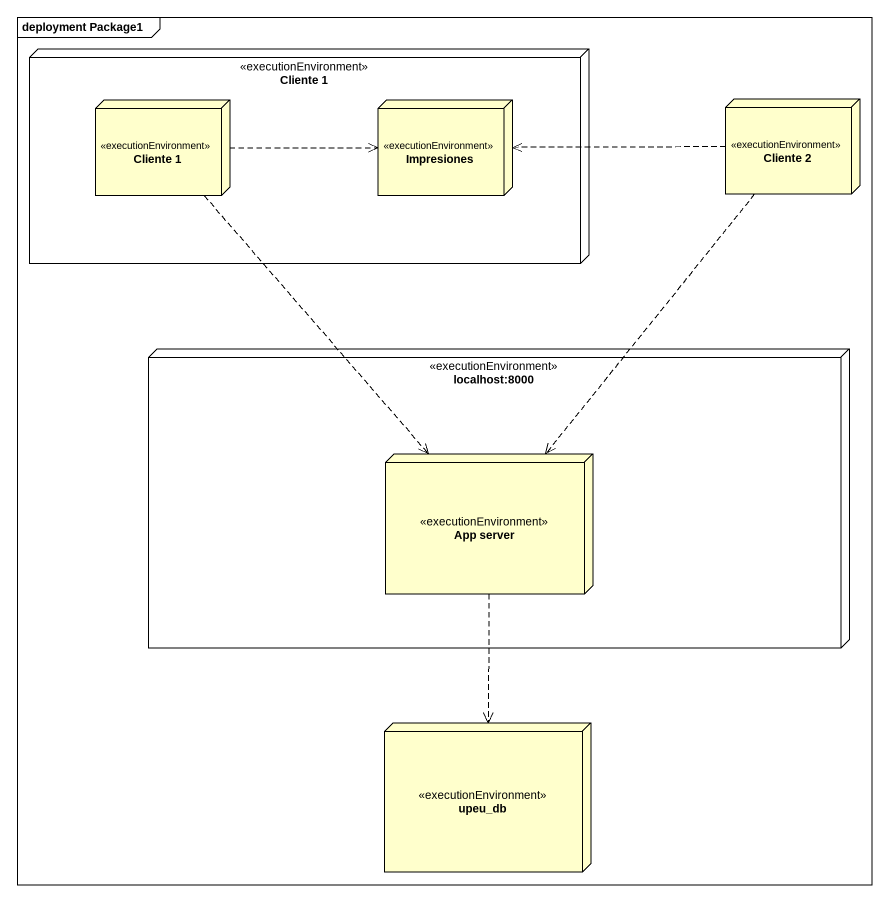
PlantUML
@startuml
mainframe deployment Package1
node "Cliente 1" as Cliente_1 <<executionEnvironment>> {
  node "Cliente 1" as Cliente_1_2 <<executionEnvironment>>
  node Impresiones <<executionEnvironment>>
}
node "Cliente 2" as Cliente_2 <<executionEnvironment>>
node "localhost:8000" as localhost_8000 <<executionEnvironment>> {
  node "App server" as App_server <<executionEnvironment>>
}
node upeu_db <<executionEnvironment>>
Cliente_1_2 .right.> Impresiones
Cliente_1_2 ..> App_server
Cliente_2 .left.> Impresiones
Cliente_2 ..> App_server
App_server ..> upeu_db
@enduml
